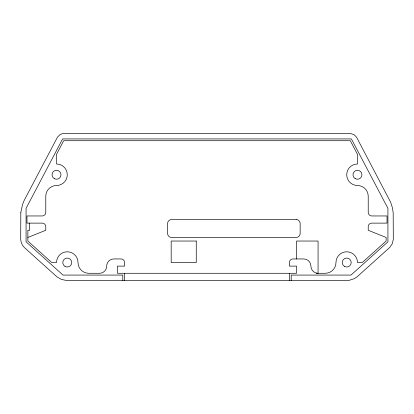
<?xml version="1.0" encoding="UTF-8"?>
<svg xmlns="http://www.w3.org/2000/svg" width="414" height="414" viewBox="0 0 414 414"><rect width="100%" height="100%" fill="white"/><g stroke="black" fill="none" stroke-linecap="round" stroke-linejoin="round"><path stroke-width="0.62" d="M27.867 237.455L45.778 230.287L45.778 226.706A3.581 3.581 0 0 0 42.197 223.12L26.972 223.12L26.972 215.958L42.197 215.958A3.581 3.581 0 0 0 45.778 212.372L45.778 196.252A10.748 10.748 0 0 1 56.527 185.503A10.748 10.748 0 0 0 67.275 174.755A10.748 10.748 0 0 0 56.527 164.006L56.527 154.334L63.694 140.719L350.306 140.719L357.473 154.334L357.473 164.006A10.748 10.748 0 0 0 346.725 174.755A10.748 10.748 0 0 0 357.473 185.503A10.748 10.748 0 0 1 368.222 196.252L368.222 212.372A3.581 3.581 0 0 0 371.803 215.958L387.028 215.958L387.028 223.12L371.803 223.12A3.581 3.581 0 0 0 368.222 226.706L368.222 230.287L386.133 237.455L386.133 241.036L362.25 262.533L357.473 262.533A10.748 10.748 0 0 0 346.725 251.784A10.748 10.748 0 0 0 335.977 262.533A10.748 10.748 0 0 1 325.228 273.281L316.27 273.281M296.569 258.947L296.569 241.036L318.066 241.036L318.066 273.281A7.167 7.167 0 0 1 310.898 266.114A7.167 7.167 0 0 0 303.731 258.947L292.983 258.947A3.581 3.581 0 0 0 289.402 262.533L289.402 266.114L296.569 266.114L296.569 273.281L117.431 273.281L117.431 266.114L124.598 266.114L124.598 262.533A3.581 3.581 0 0 0 121.017 258.947L113.85 258.947A7.167 7.167 0 0 0 106.931 264.261L106.439 267.967A7.167 7.167 0 0 1 99.52 273.281L88.772 273.281A10.748 10.748 0 0 1 78.023 262.533A10.748 10.748 0 0 0 67.275 251.784A10.748 10.748 0 0 0 56.527 262.533L51.75 262.533L27.867 241.036L27.867 230.287L29.658 230.287L29.658 223.12M291.192 280.444L291.192 275.072L350.994 275.072L387.928 241.833L387.928 208.351L351.388 138.928L62.612 138.928L26.072 208.351L26.072 241.833L63.006 275.072L122.808 275.072L122.808 280.444M289.402 273.281L289.402 280.444M124.598 273.281L124.598 280.444M20.824 212.491L20.7 239.406L21.181 242.247L22.491 245.191L24.281 247.453L56.961 276.862L61.344 279.398L66.297 280.444L349.225 280.325L354.332 278.653L357.039 276.862L389.719 247.453L392.249 243.758L393.3 239.406L393.176 212.491L392.249 207.279L390.645 202.239L356.521 137.137L354.001 134.602L350.586 133.556L62.302 133.675L59.999 134.602L57.479 137.137L24.281 200.216L22.491 204.645L20.824 212.491M296.145 219.539L171.598 219.539A4.005 4.005 0 0 0 167.592 223.544L167.592 233.449A4.005 4.005 0 0 0 171.598 237.455L296.145 237.455A4.005 4.005 0 0 0 300.15 233.449L300.15 223.544A4.005 4.005 0 0 0 296.145 219.539M196.252 241.036L171.173 241.036L171.173 262.533L196.252 262.533L196.252 241.036M54.286 178.636A4.476 4.476 0 0 0 61.003 174.755A4.476 4.476 0 0 0 54.286 170.878A4.476 4.476 0 0 0 54.286 178.636M65.034 266.409A4.476 4.476 0 0 0 71.751 262.533A4.476 4.476 0 0 0 65.034 258.652A4.476 4.476 0 0 0 65.034 266.409M355.233 178.636A4.476 4.476 0 0 0 361.95 174.755A4.476 4.476 0 0 0 355.233 170.878A4.476 4.476 0 0 0 355.233 178.636M344.484 266.409A4.476 4.476 0 0 0 351.201 262.533A4.476 4.476 0 0 0 344.484 258.652A4.476 4.476 0 0 0 344.484 266.409"/></g></svg>
